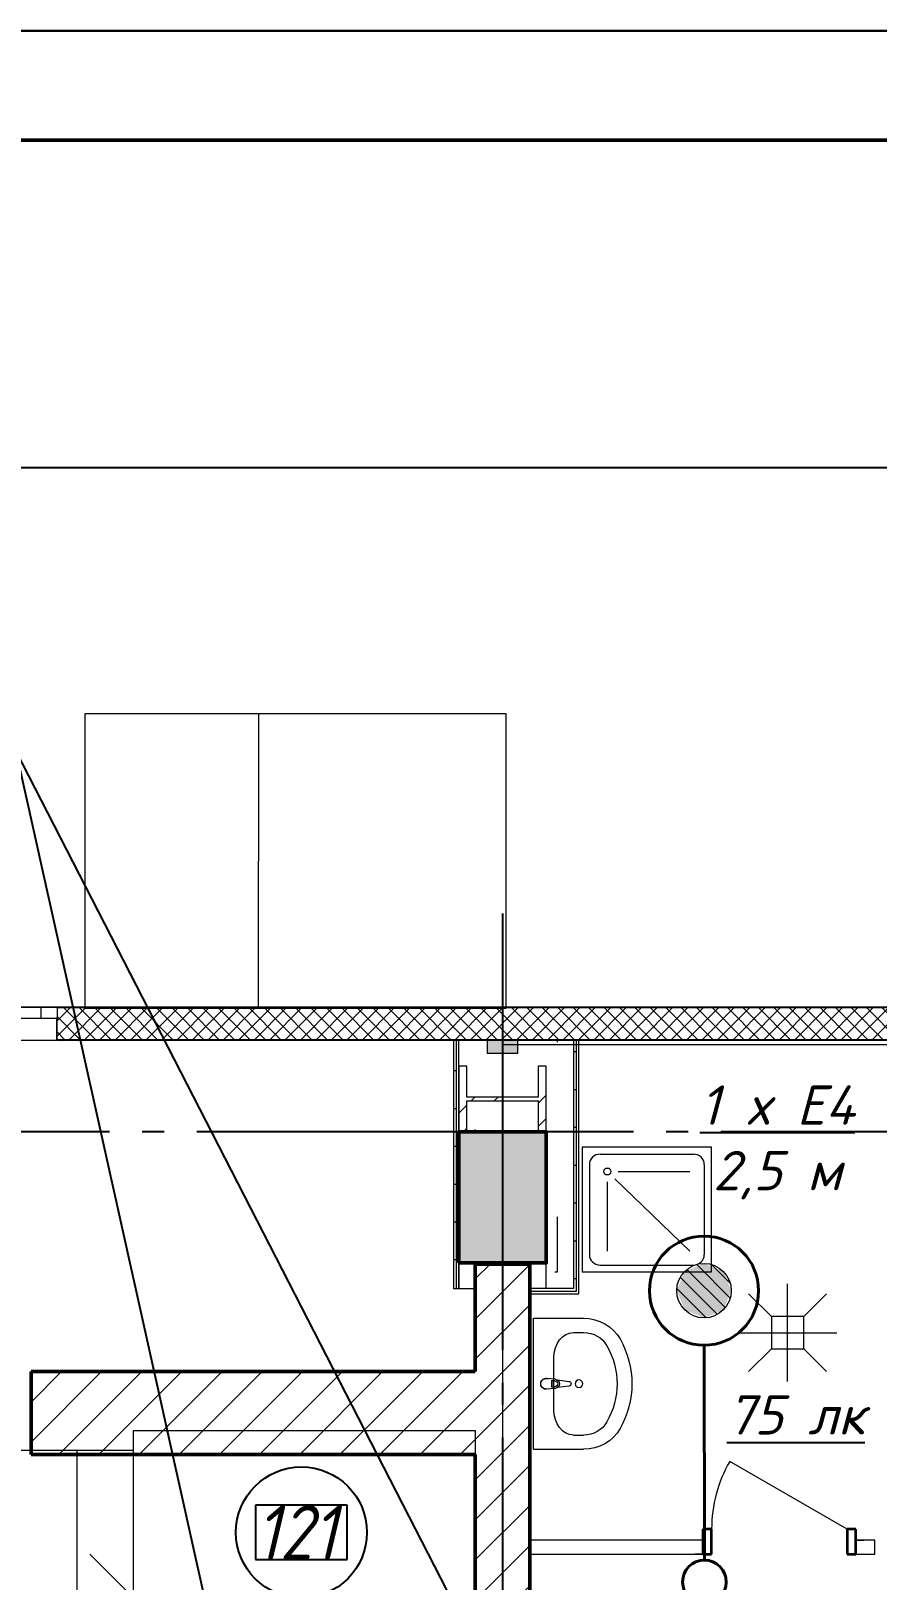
# Model space of a CAD drawing. Header units: millimetres. Extents: x 0 to 1286, y 0 to 420.
# Drawn here: x 136.6 to 175.3, y 349.1 to 420 of the extents above; entities that cross this region are included whole.
import ezdxf

# ---------------------------------------------------------------- set-up
doc = ezdxf.new("R2010")
doc.units = ezdxf.units.MM
doc.linetypes.add('ГОСТ 2.303 5', pattern=[24, 20, -1.5, 1, -1.5])
doc.linetypes.add('СПКБ-0000-000-АР#002$0$Achse', pattern=[2300, 0, -800, 1500, 0])
for name, color, linetype in [('Viewport1ForCustomObjects_0', 7, 'Continuous'), ('Viewport2ForCustomObjects_0', 7, 'Continuous'), ('Номер помещения', 7, 'Continuous'), ('Рамка', 7, 'Continuous'), ('СПКБ-0000-000-АР#002$0$Двери ArchiCAD', 7, 'Continuous'), ('СПКБ-0000-000-АР#002$0$Колонны новые', 7, 'Continuous'), ('СПКБ-0000-000-АР#002$0$Колонны существующие', 7, 'Continuous'), ('СПКБ-0000-000-АР#002$0$Лестница', 7, 'Continuous'), ('СПКБ-0000-000-АР#002$0$Оболочка - Крыша', 7, 'Continuous'), ('СПКБ-0000-000-АР#002$0$Окна ArchiCAD', 7, 'Continuous'), ('СПКБ-0000-000-АР#002$0$Перекрытие новые', 7, 'Continuous'), ('СПКБ-0000-000-АР#002$0$Стены', 7, 'Continuous'), ('СПКБ-0000-000-АР#002$0$Фахверк', 7, 'Continuous'), ('Строительные оси', 7, 'Continuous'), ('ЭО_АВАРИЙНОЕ ОСВЕЩЕНИЕ', 7, 'Continuous'), ('ЭО_РАБОЧЕЕ ОСВЕЩЕНИЕ', 7, 'Continuous')]:
    doc.layers.add(name, color=color, linetype=linetype)
for name, color, linetype, lineweight, true_color in [('СПКБ-0000-000-АР#002$0$Двери ArchiCAD_Ном._пера__23', 7, 'Continuous', 35, 0xff6600), ('СПКБ-0000-000-АР#002$0$Двери ArchiCAD_Ном._пера__3', 7, 'Continuous', 18, 0xff6600), ('СПКБ-0000-000-АР#002$0$Двери ArchiCAD_Ном._пера__68', 7, 'Continuous', 20, 0xfd4435), ('СПКБ-0000-000-АР#002$0$Колонны новые_Ном._пера__108', 7, 'Continuous', 13, 0xfd8379), ('СПКБ-0000-000-АР#002$0$Колонны существующие_Ном._пера__102', 7, 'Continuous', 13, 0xcccccc), ('СПКБ-0000-000-АР#002$0$Окна ArchiCAD_Ном._пера__68', 7, 'Continuous', 20, 0xfd4435), ('СПКБ-0000-000-АР#002$0$Перекрытие новые_Ном._пера__161', 7, 'Continuous', 13, 0xe11606), ('СПКБ-0000-000-АР#002$0$Стены_Ном._пера__58', 7, 'Continuous', 50, 0xdf0000), ('СПКБ-0000-000-АР#002$0$Стены_Ном._пера__68', 7, 'Continuous', 20, 0xfd4435), ('СПКБ-0000-000-АР#002$0$Фахверк_Ном._пера__102', 7, 'Continuous', 13, 0xcccccc)]:
    doc.layers.add(name, color=color, linetype=linetype, lineweight=lineweight, true_color=true_color)
for name, color, linetype, lineweight in [('СПКБ-0000-000-АР#002$0$Колонны новые_Ном._пера__20', 1, 'Continuous', 20), ('СПКБ-0000-000-АР#002$0$Колонны существующие_Ном._пера__141', 7, 'Continuous', 50), ('СПКБ-0000-000-АР#002$0$Лестница_Ном._пера__20', 1, 'Continuous', 20), ('СПКБ-0000-000-АР#002$0$Оболочка - Крыша_Ном._пера__20', 1, 'Continuous', 20), ('СПКБ-0000-000-АР#002$0$Окна ArchiCAD_Ном._пера__6', 5, 'Continuous', 9), ('СПКБ-0000-000-АР#002$0$Перекрытие новые_Ном._пера__20', 1, 'Continuous', 20), ('СПКБ-0000-000-АР#002$0$Сантехника_Ном._пера__6', 5, 'Continuous', 9), ('СПКБ-0000-000-АР#002$0$Стены_Ном._пера__1', 7, 'Continuous', 13), ('СПКБ-0000-000-АР#002$0$Стены_Ном._пера__20', 1, 'Continuous', 20), ('СПКБ-0000-000-АР#002$0$Фахверк_Ном._пера__1', 7, 'Continuous', 13)]:
    doc.layers.add(name, color=color, linetype=linetype, lineweight=lineweight)
doc.styles.add('1.8', font='isocpeui.ttf', dxfattribs={"height": 1.8})
doc.styles.add('CustomTextStyle53', font='isocpeui.ttf', dxfattribs={"width": 0.88, "height": 2.5})
pattern_1 = [(45, (0, 0), (-91.9239, 91.9239), [])]
pattern_2 = [(0, (0, 0), (0, 173.2051), [0, -100]), (0, (50, 86.6), (0, 173.2051), [0, -100])]
pattern_3 = [(45, (0, 0), (-159.099, 159.099), []), (45, (-53.03, 53.03), (-159.099, 159.099), [])]

# ---------------------------------------------------------------- blocks, each defined once
blk = doc.blocks.new('*E728')
at = {"layer": 'Номер помещения', "color": 7, "linetype": 'Continuous', "true_color": 0xffffff}
for p, q in [((-186.68, 231.764), (-190.88, 231.764)), ((-190.88, 231.764), (-190.88, 229.264)), ((-186.68, 229.264), (-186.68, 231.764)), ((-190.88, 229.264), (-186.68, 229.264)), ((-190.88, 229.264), (-190.88, 229.264))]:
    blk.add_line(p, q, dxfattribs=at)
at = {"layer": 'Номер помещения', "color": 6, "linetype": 'Continuous'}
blk.add_circle((-188.78, 230.514), 3, dxfattribs=at)
at = {"layer": 'Строительные оси', "color": 3, "linetype": 'ГОСТ 2.303 5', "lineweight": 25}
for p, q in [((-179.569, 258.857), (-179.569, -45.143)), ((186.431, 248.857), (-283.756, 248.857))]:
    blk.add_line(p, q, dxfattribs=at)
at = {"layer": 'ЭО_РАБОЧЕЕ ОСВЕЩЕНИЕ', "color": 5, "lineweight": 0}
for p, q in [((-169.138, 241.247), (-170.677, 242.786)), ((-169.139, 241.922), (-170.002, 242.784)), ((-169.73, 240.492), (-171.432, 242.194)), ((-169.366, 240.801), (-171.123, 242.558)), ((-170.247, 240.335), (-171.589, 241.677))]:
    blk.add_line(p, q, dxfattribs=at)
at = {"layer": 'ЭО_РАБОЧЕЕ ОСВЕЩЕНИЕ', "color": 5, "lineweight": 40}
blk.add_line((-170.339, 239.082), (-170.325, 229.24), dxfattribs=at)
for centre, radius in [((-170.342, 241.582), 2.5), ((-170.324, 228.24), 1)]:
    blk.add_circle(centre, radius, dxfattribs=at)
at = {"layer": 'ЭО_РАБОЧЕЕ ОСВЕЩЕНИЕ', "color": 7, "lineweight": 0}
blk.add_circle((-170.342, 241.582), 1.25, dxfattribs=at)
at = {"layer": 'ЭО_РАБОЧЕЕ ОСВЕЩЕНИЕ', "color": 5, "lineweight": 0}
for points in [[(-170.342, 242.832), (-171.226, 242.465), (-169.458, 242.465)], [(-171.226, 242.465), (-171.592, 241.582), (-169.092, 241.582)], [(-171.226, 242.465), (-169.458, 242.465), (-169.092, 241.582)], [(-171.592, 241.582), (-171.226, 240.698), (-169.458, 240.698)], [(-171.592, 241.582), (-169.092, 241.582), (-169.458, 240.698)], [(-171.226, 240.698), (-169.458, 240.698), (-170.342, 240.332)]]:
    blk.add_solid(points, dxfattribs=at)
at = {"layer": 'Номер помещения', "color": 7, "linetype": 'Continuous', "style": 'CustomTextStyle53', "width": 0.88}
blk.add_text('121', height=2.5, dxfattribs=at).set_placement((-190.88, 229.264))
blk = doc.blocks.new('СПКБ-0000-000-АР#002$0$Перекрытие_1', base_point=(-24406.7, -2530.4))
at = {"layer": 'СПКБ-0000-000-АР#002$0$Перекрытие новые_Ном._пера__161', "color": 12, "linetype": 'Continuous', "lineweight": 13, "true_color": 0xe11606, "flags": 128}
blk.add_lwpolyline([(293.1, -2514.3), (-24406.7, -2530.4), (-24406.7, 18886.6), (-23534.6, 18885.7), (-23534.6, 17144.7), (-22883.9, 17144.7), (-21026.9, 17144.7), (-20022.9, 17144.7), (-20022.9, 20246.7), (-17951.9, 20246.7), (-17956.9, 25286.1), (17852.7, 25286.1)], dxfattribs=at)
blk = doc.blocks.new('СПКБ-0000-000-АР#002$0$Перекрытие_3', base_point=(-19646.9, 23518.7))
at = {"layer": 'СПКБ-0000-000-АР#002$0$Перекрытие новые_Ном._пера__20', "color": 1, "linetype": 'Continuous', "lineweight": 20, "flags": 128}
blk.add_lwpolyline([(-19646.9, 23518.7), (-18081.9, 23518.7), (-18081.9, 20246.7), (-19481.3, 20246.7), (-19481.3, 20627.7), (-19881.1, 20626.7), (-19881.1, 21976.7), (-19646.9, 21976.7), (-19646.9, 22076.6)], close=True, dxfattribs=at)
blk = doc.blocks.new('СПКБ-0000-000-АР#002$0$Двустворчатое Окно 19')
at = {"layer": 'СПКБ-0000-000-АР#002$0$Окна ArchiCAD_Ном._пера__6', "color": 5, "linetype": 'Continuous', "lineweight": 9}
for p, q in [((-747, 100), (747, 100)), ((-750, 0), (-675, 0)), ((-675, 0), (-675, -50)), ((-675, 0), (-75, 0)), ((-75, -50), (-75, 0)), ((-75, 0), (0, 0)), ((0, 0), (75, 0)), ((75, 0), (75, -50)), ((75, 0), (675, 0)), ((675, -50), (675, 0)), ((675, 0), (750, 0)), ((-750, -50), (750, -50)), ((-675, -50), (-750, -50)), ((-75, -50), (-675, -50)), ((0, -50), (-75, -50)), ((75, -50), (0, -50)), ((675, -50), (75, -50)), ((750, -50), (675, -50))]:
    blk.add_line(p, q, dxfattribs=at)
at = {"layer": 'СПКБ-0000-000-АР#002$0$Окна ArchiCAD_Ном._пера__68', "color": 20, "linetype": 'Continuous', "lineweight": 20, "true_color": 0xfd4435}
for p, q in [((-750, -47), (-750, 0)), ((750, -47), (750, 0)), ((-750, -50), (-750, -47)), ((750, -50), (750, -47))]:
    blk.add_line(p, q, dxfattribs=at)
blk = doc.blocks.new('СПКБ-0000-000-АР#002$0$Стена_1', base_point=(17892.7, 25306.1))
at = {"layer": 'СПКБ-0000-000-АР#002$0$Стены_Ном._пера__68', "linetype": 'Continuous', "lineweight": 20, "true_color": 0xfd4435}
for points in [[(-19999.9, 25306.1), (-19996.9, 25306.1), (-19996.9, 25309.1), (-19996.9, 25406.1), (-19999.9, 25406.1)], [(-11206.9, 25456.1), (-19996.9, 25456.1), (-19996.9, 25453.1), (-11206.9, 25453.1)], [(-19996.9, 25309.1), (-19996.9, 25306.1), (-11206.9, 25306.1), (-11206.9, 25309.1)]]:
    blk.add_hatch(color=20, dxfattribs=at).paths.add_polyline_path(points)
h = blk.add_hatch(dxfattribs=at)
h.set_pattern_fill('СЕТКА_5X5_ДИАГОНАЛЬНАЯ', color=20, style=0, pattern_type=2)
h.set_pattern_definition([(45, (0, 0), (-35.35534, 35.35534), []), (135, (0, 0), (35.35534, 35.35534), [])])
h.paths.add_polyline_path([(-19996.9, 25406.1), (-19996.9, 25309.1), (-11206.9, 25309.1), (-11206.9, 25406.1), (-11206.9, 25453.1), (-19996.9, 25453.1)])
at = {"layer": 'СПКБ-0000-000-АР#002$0$Стены_Ном._пера__68', "color": 20, "linetype": 'Continuous', "lineweight": 20, "true_color": 0xfd4435}
for p, q in [((-19999.9, 25406.1), (-19999.9, 25306.1)), ((-19996.9, 25406.1), (-19999.9, 25406.1)), ((-19996.9, 25456.1), (-19996.9, 25453.1)), ((-11206.9, 25453.1), (-19996.9, 25453.1)), ((-19996.9, 25453.1), (-19996.9, 25406.1)), ((-19996.9, 25309.1), (-19996.9, 25406.1)), ((-19996.9, 25306.1), (-19999.9, 25306.1)), ((-19996.9, 25309.1), (-11206.9, 25309.1))]:
    blk.add_line(p, q, dxfattribs=at)
at = {"layer": 'СПКБ-0000-000-АР#002$0$Стены_Ном._пера__68', "color": 20, "linetype": 'Continuous', "lineweight": 20, "true_color": 0xfd4435, "flags": 128}
for points in [[(-11206.9, 25456.1), (-19996.9, 25456.1)], [(-19996.9, 25306.1), (-11206.9, 25306.1)]]:
    blk.add_lwpolyline(points, dxfattribs=at)
at = {"layer": 'СПКБ-0000-000-АР#002$0$Окна ArchiCAD', "color": 5, "linetype": 'Continuous', "lineweight": 9, "xscale": -1, "zscale": 1000, "rotation": 180}
blk.add_blockref('СПКБ-0000-000-АР#002$0$Двустворчатое Окно 19', (-20746.9, 25406.1), dxfattribs=at)
blk = doc.blocks.new('СПКБ-0000-000-АР#002$0$Стена_55', base_point=(-17956.9, 20626.7))
at = {"layer": 'СПКБ-0000-000-АР#002$0$Стены_Ном._пера__20', "linetype": 'Continuous', "lineweight": 20}
h = blk.add_hatch(dxfattribs=at)
h.set_pattern_fill('КИРПИЧ_ОБЫКНОВЕННЫЙ', color=1, style=0, pattern_type=2)
h.set_pattern_definition(pattern_1)
h.paths.add_polyline_path([(-17831.9, 20246.7), (-17831.9, 24279.7), (-18081.9, 24279.7), (-18081.9, 20626.7)])
at = {"layer": 'СПКБ-0000-000-АР#002$0$Стены_Ном._пера__58', "color": 12, "linetype": 'Continuous', "lineweight": 50, "true_color": 0xdf0000, "flags": 128}
for points in [[(-17831.9, 24279.7), (-18081.9, 24279.7)], [(-18081.9, 24279.7), (-18081.9, 23787.7)], [(-17831.9, 20246.7), (-17831.9, 24279.7)], [(-18081.9, 23407.7), (-18081.9, 20626.7)]]:
    blk.add_lwpolyline(points, dxfattribs=at)
blk = doc.blocks.new('СПКБ-0000-000-АР#002$0$Однопольная Дверь 19_6')
at = {"layer": 'СПКБ-0000-000-АР#002$0$Двери ArchiCAD_Ном._пера__23', "color": 30, "linetype": 'Continuous', "lineweight": 35, "true_color": 0xff6600}
for p, q in [((-310, 0), (-350, 0)), ((-350, 0), (-350, -115)), ((-310, -115), (-310, 0)), ((350, 0), (310, 0)), ((310, 0), (310, -115)), ((350, -115), (350, 0)), ((-350, -115), (-310, -115)), ((310, -115), (350, -115))]:
    blk.add_line(p, q, dxfattribs=at)
at = {"layer": 'СПКБ-0000-000-АР#002$0$Двери ArchiCAD_Ном._пера__3', "color": 30, "linetype": 'Continuous', "lineweight": 18, "true_color": 0xff6600}
blk.add_line((310, 0), (-226.9, 310), dxfattribs=at)
blk.add_arc((310, 0), 620, 150, 180, dxfattribs=at)
at = {"layer": 'СПКБ-0000-000-АР#002$0$Двери ArchiCAD_Ном._пера__68', "color": 20, "linetype": 'Continuous', "lineweight": 20, "true_color": 0xfd4435}
for p, q in [((-350, -50), (-387, -50)), ((-350, -115), (-350, -50)), ((350, -115), (350, -50)), ((350, -50), (387, -50)), ((-350, -115), (-387, -115)), ((350, -115), (387, -115))]:
    blk.add_line(p, q, dxfattribs=at)
blk = doc.blocks.new('СПКБ-0000-000-АР#002$0$Стена_59', base_point=(-17826.9, 23016.4))
at = {"layer": 'СПКБ-0000-000-АР#002$0$Стены_Ном._пера__68', "color": 20, "linetype": 'Continuous', "lineweight": 20, "true_color": 0xfd4435}
for p, q in [((-17039.3, 23016.4), (-17076.3, 23016.4)), ((-17039.3, 22951.4), (-17039.3, 23016.4)), ((-16339.3, 23016.4), (-16302.3, 23016.4)), ((-16339.3, 22951.4), (-16339.3, 23016.4)), ((-17039.3, 22951.4), (-17076.3, 22951.4)), ((-16339.3, 22951.4), (-16302.3, 22951.4))]:
    blk.add_line(p, q, dxfattribs=at)
at = {"layer": 'СПКБ-0000-000-АР#002$0$Стены_Ном._пера__68', "color": 20, "linetype": 'Continuous', "lineweight": 20, "true_color": 0xfd4435, "flags": 128}
for points in [[(-17039.3, 23016.4), (-17826.9, 23016.4)], [(-17826.9, 23016.4), (-17826.9, 22951.4)], [(-16252.1, 23016.4), (-16339.3, 23016.4)], [(-16252.1, 22951.4), (-16252.1, 23016.4)], [(-17826.9, 22951.4), (-17039.3, 22951.4)], [(-16339.3, 22951.4), (-16252.1, 22951.4)]]:
    blk.add_lwpolyline(points, dxfattribs=at)
at = {"layer": 'СПКБ-0000-000-АР#002$0$Двери ArchiCAD', "color": 21, "linetype": 'Continuous', "lineweight": 18, "true_color": 0xff9955, "zscale": 1000}
blk.add_blockref('СПКБ-0000-000-АР#002$0$Однопольная Дверь 19_6', (-16689.3, 23066.4), dxfattribs=at)
blk = doc.blocks.new('СПКБ-0000-000-АР#002$0$Стена_99', base_point=(-18081.9, 24167.1))
at = {"layer": 'СПКБ-0000-000-АР#002$0$Стены_Ном._пера__20', "linetype": 'Continuous', "lineweight": 20}
h = blk.add_hatch(dxfattribs=at)
h.set_pattern_fill('ШТУКАТУРКА', color=1, style=0, pattern_type=2)
h.set_pattern_definition(pattern_2)
h.paths.add_polyline_path([(-18181.9, 25306.1), (-18181.9, 24885.7), (-18169.9, 24885.7), (-18169.9, 25306.1)])
h = blk.add_hatch(dxfattribs=at)
h.set_pattern_fill('ШТУКАТУРКА', color=1, style=0, pattern_type=2)
h.set_pattern_definition(pattern_2)
h.paths.add_polyline_path([(-18156.9, 24885.7), (-18156.9, 25306.1), (-18169.9, 25306.1), (-18169.9, 24885.7)])
h = blk.add_hatch(dxfattribs=at)
h.set_pattern_fill('ШТУКАТУРКА', color=1, style=0, pattern_type=2)
h.set_pattern_definition(pattern_2)
h.paths.add_polyline_path([(-18181.9, 24885.7), (-18181.9, 24285.7), (-18169.9, 24285.7), (-18169.9, 24885.7)])
h = blk.add_hatch(dxfattribs=at)
h.set_pattern_fill('ШТУКАТУРКА', color=1, style=0, pattern_type=2)
h.set_pattern_definition(pattern_2)
h.paths.add_polyline_path([(-18169.9, 24885.7), (-18169.9, 24285.7), (-18156.9, 24285.7), (-18156.9, 24885.7)])
h = blk.add_hatch(dxfattribs=at)
h.set_pattern_fill('ШТУКАТУРКА', color=1, style=0, pattern_type=2)
h.set_pattern_definition(pattern_2)
h.paths.add_polyline_path([(-18181.9, 24285.7), (-18181.9, 24167.1), (-18169.9, 24167.1), (-18169.9, 24285.7)])
h = blk.add_hatch(dxfattribs=at)
h.set_pattern_fill('ШТУКАТУРКА', color=1, style=0, pattern_type=2)
h.set_pattern_definition(pattern_2)
h.paths.add_polyline_path([(-18156.9, 24167.1), (-18156.9, 24285.7), (-18169.9, 24285.7), (-18169.9, 24167.1)])
at = {"layer": 'СПКБ-0000-000-АР#002$0$Стены_Ном._пера__1', "color": 7, "linetype": 'Continuous', "lineweight": 13, "flags": 128}
for points in [[(-18081.9, 25306.1), (-18156.9, 25306.1)], [(-18081.9, 24167.1), (-18156.9, 24167.1)]]:
    blk.add_lwpolyline(points, dxfattribs=at)
at = {"layer": 'СПКБ-0000-000-АР#002$0$Стены_Ном._пера__1', "color": 7, "linetype": 'СПКБ-0000-000-АР#002$0$Achse', "lineweight": 13, "flags": 128}
for points in [[(-18081.9, 24885.7), (-18081.9, 25306.1)], [(-18081.9, 24167.1), (-18081.9, 24285.7)]]:
    blk.add_lwpolyline(points, dxfattribs=at)
at = {"layer": 'СПКБ-0000-000-АР#002$0$Стены_Ном._пера__20', "color": 1, "linetype": 'Continuous', "lineweight": 20, "flags": 128}
for points in [[(-18169.9, 25306.1), (-18181.9, 25306.1)], [(-18181.9, 25306.1), (-18181.9, 24167.1)], [(-18156.9, 25306.1), (-18169.9, 25306.1)], [(-18169.9, 24167.1), (-18181.9, 24167.1)], [(-18156.9, 24167.1), (-18169.9, 24167.1)]]:
    blk.add_lwpolyline(points, dxfattribs=at)
at = {"layer": 'СПКБ-0000-000-АР#002$0$Стены_Ном._пера__68', "color": 20, "linetype": 'Continuous', "lineweight": 20, "true_color": 0xfd4435}
for p, q in [((-18169.9, 25306.1), (-18169.9, 24885.7)), ((-18156.9, 24885.7), (-18156.9, 25306.1)), ((-18169.9, 24885.7), (-18169.9, 24285.7)), ((-18169.9, 24285.7), (-18169.9, 24167.1)), ((-18156.9, 24167.1), (-18156.9, 24285.7))]:
    blk.add_line(p, q, dxfattribs=at)
blk = doc.blocks.new('СПКБ-0000-000-АР#002$0$Стена_106', base_point=(-17706.9, 24243.5))
at = {"layer": 'СПКБ-0000-000-АР#002$0$Стены_Ном._пера__20', "linetype": 'Continuous', "lineweight": 20}
h = blk.add_hatch(dxfattribs=at)
h.set_pattern_fill('ШТУКАТУРКА', color=1, style=0, pattern_type=2)
h.set_pattern_definition(pattern_2)
h.paths.add_polyline_path([(-17631.9, 25306.1), (-17631.9, 24168.5), (-17618.9, 24155.5), (-17618.9, 25306.1)])
h = blk.add_hatch(dxfattribs=at)
h.set_pattern_fill('ШТУКАТУРКА', color=1, style=0, pattern_type=2)
h.set_pattern_definition(pattern_2)
h.paths.add_polyline_path([(-17606.9, 24143.5), (-17606.9, 25306.1), (-17618.9, 25306.1), (-17618.9, 24155.5)])
at = {"layer": 'СПКБ-0000-000-АР#002$0$Стены_Ном._пера__1', "color": 7, "linetype": 'Continuous', "lineweight": 13, "flags": 128}
blk.add_lwpolyline([(-17706.9, 25306.1), (-17631.9, 25306.1)], dxfattribs=at)
at = {"layer": 'СПКБ-0000-000-АР#002$0$Стены_Ном._пера__1', "color": 7, "linetype": 'СПКБ-0000-000-АР#002$0$Achse', "lineweight": 13, "flags": 128}
blk.add_lwpolyline([(-17706.9, 25306.1), (-17706.9, 24243.5)], dxfattribs=at)
at = {"layer": 'СПКБ-0000-000-АР#002$0$Стены_Ном._пера__20', "color": 1, "linetype": 'Continuous', "lineweight": 20, "flags": 128}
for points in [[(-17631.9, 25306.1), (-17618.9, 25306.1)], [(-17618.9, 25306.1), (-17606.9, 25306.1)], [(-17606.9, 24143.5), (-17606.9, 25306.1)]]:
    blk.add_lwpolyline(points, dxfattribs=at)
at = {"layer": 'СПКБ-0000-000-АР#002$0$Стены_Ном._пера__68', "color": 20, "linetype": 'Continuous', "lineweight": 20, "true_color": 0xfd4435}
for p, q in [((-17631.9, 25306.1), (-17631.9, 24168.5)), ((-17618.9, 24155.5), (-17618.9, 25306.1))]:
    blk.add_line(p, q, dxfattribs=at)
blk = doc.blocks.new('СПКБ-0000-000-АР#002$0$Стена_107', base_point=(-17831.9, 24243.5))
at = {"layer": 'СПКБ-0000-000-АР#002$0$Стены_Ном._пера__20', "linetype": 'Continuous', "lineweight": 20}
h = blk.add_hatch(dxfattribs=at)
h.set_pattern_fill('ШТУКАТУРКА', color=1, style=0, pattern_type=2)
h.set_pattern_definition(pattern_2)
h.paths.add_polyline_path([(-17631.9, 24168.5), (-17831.9, 24168.5), (-17831.9, 24155.5), (-17618.9, 24155.5)])
h = blk.add_hatch(dxfattribs=at)
h.set_pattern_fill('ШТУКАТУРКА', color=1, style=0, pattern_type=2)
h.set_pattern_definition(pattern_2)
h.paths.add_polyline_path([(-17831.9, 24143.5), (-17606.9, 24143.5), (-17618.9, 24155.5), (-17831.9, 24155.5)])
at = {"layer": 'СПКБ-0000-000-АР#002$0$Стены_Ном._пера__1', "color": 7, "linetype": 'СПКБ-0000-000-АР#002$0$Achse', "lineweight": 13, "flags": 128}
blk.add_lwpolyline([(-17706.9, 24243.5), (-17831.9, 24243.5)], dxfattribs=at)
at = {"layer": 'СПКБ-0000-000-АР#002$0$Стены_Ном._пера__1', "color": 7, "linetype": 'Continuous', "lineweight": 13, "flags": 128}
blk.add_lwpolyline([(-17831.9, 24243.5), (-17831.9, 24168.5)], dxfattribs=at)
at = {"layer": 'СПКБ-0000-000-АР#002$0$Стены_Ном._пера__20', "color": 1, "linetype": 'Continuous', "lineweight": 20, "flags": 128}
for points in [[(-17831.9, 24168.5), (-17831.9, 24155.5)], [(-17831.9, 24155.5), (-17831.9, 24143.5)], [(-17831.9, 24143.5), (-17606.9, 24143.5)]]:
    blk.add_lwpolyline(points, dxfattribs=at)
at = {"layer": 'СПКБ-0000-000-АР#002$0$Стены_Ном._пера__68', "color": 20, "linetype": 'Continuous', "lineweight": 20, "true_color": 0xfd4435}
for p, q in [((-17631.9, 24168.5), (-17831.9, 24168.5)), ((-17831.9, 24155.5), (-17618.9, 24155.5))]:
    blk.add_line(p, q, dxfattribs=at)
blk = doc.blocks.new('СПКБ-0000-000-АР#002$0$Колонна_13', base_point=(-17956.9, 24585.7))
at = {"layer": 'СПКБ-0000-000-АР#002$0$Колонны существующие_Ном._пера__102', "linetype": 'Continuous', "lineweight": 13, "true_color": 0xcccccc}
blk.add_hatch(color=254, dxfattribs=at).paths.add_polyline_path([(-18156.9, 24285.7), (-17756.9, 24285.7), (-17756.9, 24885.7), (-18156.9, 24885.7)])
at = {"layer": 'СПКБ-0000-000-АР#002$0$Колонны существующие_Ном._пера__141', "color": 7, "linetype": 'Continuous', "lineweight": 50, "flags": 128}
blk.add_lwpolyline([(-18156.9, 24285.7), (-17756.9, 24285.7), (-17756.9, 24885.7), (-18156.9, 24885.7)], close=True, dxfattribs=at)
blk = doc.blocks.new('СПКБ-0000-000-АР#002$0$Колонна_87', base_point=(-17956.9, 25035.7))
at = {"layer": 'СПКБ-0000-000-АР#002$0$Колонны новые_Ном._пера__108', "linetype": 'Continuous', "lineweight": 13, "true_color": 0xfd8379}
h = blk.add_hatch(dxfattribs=at)
h.set_pattern_fill('СТАЛЬ', color=11, style=0, pattern_type=2)
h.set_pattern_definition(pattern_3)
h.paths.add_polyline_path([(-17756.9, 25185.7), (-17793.5, 25185.7), (-17793.5, 25044.5), (-18120.2, 25044.5), (-18120.2, 25185.7), (-18156.9, 25185.7), (-18156.9, 24885.7), (-18120.2, 24885.7), (-18120.2, 25027), (-17793.5, 25027), (-17793.5, 24885.7), (-17756.9, 24885.7)])
at = {"layer": 'СПКБ-0000-000-АР#002$0$Колонны новые_Ном._пера__20', "color": 1, "linetype": 'Continuous', "lineweight": 20}
for p, q in [((-18120.2, 25185.7), (-18156.9, 25185.7)), ((-18156.9, 25185.7), (-18156.9, 24885.7)), ((-18120.2, 25044.5), (-18120.2, 25185.7)), ((-17756.9, 25185.7), (-17793.5, 25185.7)), ((-17793.5, 25185.7), (-17793.5, 25044.5)), ((-17756.9, 24885.7), (-17756.9, 25185.7)), ((-17793.5, 25044.5), (-18120.2, 25044.5)), ((-18120.2, 24885.7), (-18120.2, 25027)), ((-18120.2, 25027), (-17793.5, 25027)), ((-17793.5, 25027), (-17793.5, 24885.7)), ((-18156.9, 24885.7), (-18120.2, 24885.7)), ((-17793.5, 24885.7), (-17756.9, 24885.7))]:
    blk.add_line(p, q, dxfattribs=at)
blk = doc.blocks.new('СПКБ-0000-000-АР#002$0$Колонна_88', base_point=(-18156.9, 24228.2))
at = {"layer": 'СПКБ-0000-000-АР#002$0$Колонны новые_Ном._пера__108', "linetype": 'Continuous', "lineweight": 13, "true_color": 0xfd8379}
h = blk.add_hatch(dxfattribs=at)
h.set_pattern_fill('СТАЛЬ', color=11, style=0, pattern_type=2)
h.set_pattern_definition(pattern_3)
h.paths.add_polyline_path([(-17756.9, 24169.4), (-17756.9, 24282.4), (-17756.9, 24284.4), (-17758.9, 24284.4), (-18154.9, 24284.4), (-18156.9, 24284.4), (-18156.9, 24282.4), (-18156.9, 24169.4), (-18154.9, 24169.4), (-18154.9, 24282.4), (-17758.9, 24282.4), (-17758.9, 24169.4)])
at = {"layer": 'СПКБ-0000-000-АР#002$0$Колонны новые_Ном._пера__20', "color": 1, "linetype": 'Continuous', "lineweight": 20}
for p, q in [((-18154.9, 24284.4), (-18156.9, 24284.4)), ((-18156.9, 24284.4), (-18156.9, 24282.4)), ((-18156.9, 24282.4), (-18156.9, 24169.4)), ((-17758.9, 24284.4), (-18154.9, 24284.4)), ((-18154.9, 24169.4), (-18154.9, 24282.4)), ((-18154.9, 24282.4), (-17758.9, 24282.4)), ((-17756.9, 24284.4), (-17758.9, 24284.4)), ((-17758.9, 24282.4), (-17758.9, 24169.4)), ((-17756.9, 24282.4), (-17756.9, 24284.4)), ((-17756.9, 24169.4), (-17756.9, 24282.4)), ((-18156.9, 24169.4), (-18154.9, 24169.4)), ((-17758.9, 24169.4), (-17756.9, 24169.4))]:
    blk.add_line(p, q, dxfattribs=at)
blk = doc.blocks.new('СПКБ-0000-000-АР#002$0$Крыша_3', base_point=(-19869.4, 26799.5))
at = {"layer": 'СПКБ-0000-000-АР#002$0$Оболочка - Крыша_Ном._пера__20', "linetype": 'Continuous', "lineweight": 20}
h = blk.add_hatch(dxfattribs=at)
h.set_pattern_fill('ПАНЕЛЬ_СЭНДВИЧ_ГОРИЗ', color=1, style=0, pattern_type=2)
h.set_pattern_definition([(269.986, (-18901.6, 26908.5), (-1200, 0.3), [])])
h.paths.add_polyline_path([(-19869.4, 26799.5), (-19869.4, 25451.8), (-17939.8, 25451.8), (-17939.8, 26799.5)])
at = {"layer": 'СПКБ-0000-000-АР#002$0$Оболочка - Крыша_Ном._пера__20', "color": 1, "linetype": 'Continuous', "lineweight": 20, "flags": 128}
blk.add_lwpolyline([(-19869.4, 26799.5), (-19869.4, 25451.8), (-17939.8, 25451.8), (-17939.8, 26799.5)], close=True, dxfattribs=at)
blk = doc.blocks.new('СПКБ-0000-000-АР#002$0$Shower Tray 70')
at = {"layer": 'СПКБ-0000-000-АР#002$0$Сантехника_Ном._пера__6', "color": 5, "linetype": 'Continuous', "lineweight": 9}
for p, q in [((285.6, 591.6), (-285.6, 591.6)), ((-285.6, 591.6), (-285.6, 0)), ((285.6, 0), (285.6, 591.6)), ((-253.9, 82.2), (-253.9, 509.4)), ((-206.3, 558.7), (206.3, 558.7)), ((253.9, 82.2), (253.9, 509.4)), ((-174.5, 164.3), (-174.5, 493)), ((-140.9, 149.9), (190.4, 493)), ((-126.9, 115), (190.4, 115)), ((-285.6, 0), (285.6, 0)), ((-206.3, 32.9), (206.3, 32.9))]:
    blk.add_line(p, q, dxfattribs=at)
for centre, start_param, end_param in [((-206.3, 509.4), 3.141593, 4.712389), ((206.3, 509.4), 1.570796, 3.141593), ((-206.3, 82.2), 4.712389, 6.283185), ((206.3, 82.2), 0, 1.570796)]:
    blk.add_ellipse(centre, major_axis=(0, -49.3), ratio=0.965611, start_param=start_param, end_param=end_param, dxfattribs=at)
blk.add_ellipse((-174.5, 115), major_axis=(0, -16.4), ratio=0.965611, dxfattribs=at)
blk = doc.blocks.new('СПКБ-0000-000-АР#002$0$Лестничный Марш ЖБ 19_2')
at = {"layer": 'СПКБ-0000-000-АР#002$0$Лестница_Ном._пера__20', "color": 1, "linetype": 'Continuous', "lineweight": 20}
for p, q in [((1350, 2860), (0, 2860)), ((0, 2860), (0, 0)), ((675, 2860), (475, 2660)), ((675, 0), (675, 2860)), ((875, 2660), (675, 2860)), ((1350, 0), (1350, 2860)), ((0, 2600), (1350, 2600)), ((0, 2340), (1350, 2340)), ((0, 2080), (1350, 2080)), ((0, 1820), (1350, 1820)), ((0, 1560), (1350, 1560)), ((0, 1300), (1350, 1300)), ((0, 1040), (1350, 1040)), ((0, 780), (1350, 780)), ((0, 520), (1350, 520)), ((0, 260), (1350, 260)), ((0, 0), (1350, 0))]:
    blk.add_line(p, q, dxfattribs=at)
for start, end in [(0, 180), (180, 0)]:
    blk.add_arc((675, 0), 100, start, end, dxfattribs=at)
blk = doc.blocks.new('СПКБ-0000-000-АР#002$0$Basin 02 70')
at = {"layer": 'СПКБ-0000-000-АР#002$0$Сантехника_Ном._пера__6', "color": 5, "linetype": 'Continuous', "lineweight": 9}
for p, q in [((-300, 0), (-300, -229.1)), ((300, 0), (-300, 0)), ((300, 0), (300, -229.1)), ((-23.9, -59), (-23.8, -53.9)), ((-21, -99.3), (-23.9, -59)), ((21, -99.3), (23.9, -59)), ((23.9, -59), (23.8, -54)), ((-118.8, -92.3), (-118.8, -92.3)), ((118.8, -92.3), (-118.8, -92.3)), ((-17.7, -108.8), (-11.1, -161.7)), ((-13.6, -97.1), (-13.6, -82.2)), ((-13.6, -82.2), (13.6, -82.2)), ((-13.6, -82.9), (13.6, -82.9)), ((11.1, -161.7), (17.7, -108.8)), ((13.6, -82.2), (13.6, -97.1)), ((-234.8, -183.3), (-234.8, -229.1)), ((234.8, -183.3), (234.8, -229.1))]:
    blk.add_line(p, q, dxfattribs=at)
blk.add_circle((0, -207.1), 17.5, dxfattribs=at)
for centre, radius, start, end in [((0, -57.3), 25, 339.28556, 200.71444), ((0, -57.3), 24, 7.83741, 171.8967), ((0, -96.7), 21.1, 185.16961, 354.83039), ((0, -97.4), 21.1, 185.16961, 354.83039), ((0, -97.1), 13.6, 180, 0), ((0, -160.3), 11.2, 187.13892, 352.86108)]:
    blk.add_arc(centre, radius, start, end, dxfattribs=at)
for centre, major_axis, ratio, start_param, end_param in [((-118.8, -183.3), (-116, 0), 0.784675, 4.712389, 6.283185), ((118.8, -183.3), (-116, 0), 0.784675, 3.141593, 4.712389), ((-118.9, -229.1), (0, -189.4), 0.956522, 4.712389, 5.78621), ((-118.9, -229.1), (0, -121.2), 0.956522, 4.712389, 5.78621), ((118.9, -229.1), (0, -121.2), 0.956522, 0.496975, 1.570796), ((118.9, -229.1), (0, -189.4), 0.956522, 0.496975, 1.570796), ((0, 0), (0, -381.8), 0.956522, 5.78621, 6.78016), ((0, 0), (0, -450), 0.956522, 5.78621, 6.78016)]:
    blk.add_ellipse(centre, major_axis=major_axis, ratio=ratio, start_param=start_param, end_param=end_param, dxfattribs=at)
blk = doc.blocks.new('СПКБ-0000-000-АР#002$0$Трап')
at = {"layer": 'СПКБ-0000-000-АР#002$0$Сантехника_Ном._пера__6', "color": 5, "linetype": 'Continuous', "lineweight": 9}
for p, q in [((0, -609), (0, 609)), ((-200, 200), (-483, 483)), ((200, 200), (483, 483)), ((200, 200), (-200, 200)), ((-200, 200), (-200, -200)), ((200, -200), (200, 200)), ((609, 0), (-609, 0)), ((-200, -200), (-483, -483)), ((-200, -200), (200, -200)), ((200, -200), (483, -483))]:
    blk.add_line(p, q, dxfattribs=at)
blk = doc.blocks.new('СПКБ-0000-000-АР#002$0$Стена_263', base_point=(-17956.9, 23407.7))
at = {"layer": 'СПКБ-0000-000-АР#002$0$Стены_Ном._пера__20', "linetype": 'Continuous', "lineweight": 20}
h = blk.add_hatch(dxfattribs=at)
h.set_pattern_fill('КИРПИЧ_ОБЫКНОВЕННЫЙ', color=1, style=0, pattern_type=2)
h.set_pattern_definition(pattern_1)
h.paths.add_polyline_path([(-18081.9, 23787.7), (-20116.4, 23787.7), (-20116.4, 23407.7), (-18081.9, 23407.7)])
at = {"layer": 'СПКБ-0000-000-АР#002$0$Стены_Ном._пера__58', "color": 12, "linetype": 'Continuous', "lineweight": 50, "true_color": 0xdf0000, "flags": 128}
for points in [[(-18081.9, 23787.7), (-20116.4, 23787.7)], [(-20116.4, 23787.7), (-20116.4, 23407.7)], [(-20116.4, 23407.7), (-18081.9, 23407.7)]]:
    blk.add_lwpolyline(points, dxfattribs=at)
blk = doc.blocks.new('СПКБ-0000-000-АР#002$0$Колонна_147', base_point=(-17956.9, 25275.7))
at = {"layer": 'СПКБ-0000-000-АР#002$0$Фахверк_Ном._пера__102', "linetype": 'Continuous', "lineweight": 13, "true_color": 0xcccccc}
blk.add_hatch(color=254, dxfattribs=at).paths.add_polyline_path([(-17886.9, 25305.7), (-18026.9, 25305.7), (-18026.9, 25245.7), (-17886.9, 25245.7)])
at = {"layer": 'СПКБ-0000-000-АР#002$0$Фахверк_Ном._пера__1', "color": 7, "linetype": 'Continuous', "lineweight": 13, "flags": 128}
blk.add_lwpolyline([(-17886.9, 25305.7), (-18026.9, 25305.7), (-18026.9, 25245.7), (-17886.9, 25245.7)], close=True, dxfattribs=at)
blk = doc.blocks.new('*E727')
at = {"layer": 'СПКБ-0000-000-АР#002$0$Колонны новые', "color": 1, "lineweight": 20, "xscale": 0.01, "yscale": 0.01, "zscale": 0.01}
for name, p in [('СПКБ-0000-000-АР#002$0$Колонна_87', (96.75, 299.015)), ('СПКБ-0000-000-АР#002$0$Колонна_88', (94.75, 290.94))]:
    blk.add_blockref(name, p, dxfattribs=at)
at = {"layer": 'СПКБ-0000-000-АР#002$0$Колонны существующие', "color": 7, "lineweight": 50, "xscale": 0.01, "yscale": 0.01, "zscale": 0.01}
blk.add_blockref('СПКБ-0000-000-АР#002$0$Колонна_13', (96.75, 294.515), dxfattribs=at)
at = {"layer": 'СПКБ-0000-000-АР#002$0$Лестница', "color": 161, "linetype": 'Continuous', "lineweight": 20, "true_color": 0xaaaaff, "xscale": 0.01, "yscale": 0.01, "zscale": 10, "rotation": 270}
blk.add_blockref('СПКБ-0000-000-АР#002$0$Лестничный Марш ЖБ 19_2', (51.25, 282.923), dxfattribs=at)
at = {"layer": 'СПКБ-0000-000-АР#002$0$Оболочка - Крыша', "color": 1, "linetype": 'Continuous', "lineweight": 20, "xscale": 0.01, "yscale": 0.01, "zscale": 0.01}
blk.add_blockref('СПКБ-0000-000-АР#002$0$Крыша_3', (77.625, 316.652), dxfattribs=at)
at = {"layer": 'СПКБ-0000-000-АР#002$0$Перекрытие новые', "color": 12, "linetype": 'Continuous', "lineweight": 13, "true_color": 0xe11606, "xscale": 0.01, "yscale": 0.01, "zscale": 0.01}
blk.add_blockref('СПКБ-0000-000-АР#002$0$Перекрытие_1', (32.251, 23.353), dxfattribs=at)
at = {"layer": 'СПКБ-0000-000-АР#002$0$Перекрытие новые', "color": 1, "linetype": 'Continuous', "lineweight": 20, "xscale": 0.01, "yscale": 0.01, "zscale": 0.01}
blk.add_blockref('СПКБ-0000-000-АР#002$0$Перекрытие_3', (79.85, 283.844), dxfattribs=at)
at = {"layer": 'СПКБ-0000-000-АР#002$0$Сантехника_Ном._пера__6', "color": 5, "linetype": 'Continuous', "lineweight": 9, "zscale": 10}
for name, p, xscale, yscale, rotation in [('СПКБ-0000-000-АР#002$0$Shower Tray 70', (100.398, 293.954), 0.01, 0.01, 270), ('СПКБ-0000-000-АР#002$0$Трап', (109.804, 288.316), 0.003680875341440198, 0.003695708719681823, 270), ('СПКБ-0000-000-АР#002$0$Basin 02 70', (98.173, 285.976), -0.01, 0.01, 90)]:
    blk.add_blockref(name, p, dxfattribs=dict(at, xscale=xscale, yscale=yscale, rotation=rotation))
at = {"layer": 'СПКБ-0000-000-АР#002$0$Стены', "color": 20, "lineweight": 20, "true_color": 0xfd4435, "xscale": 0.01, "yscale": 0.01, "zscale": 0.01}
for name, p in [('СПКБ-0000-000-АР#002$0$Стена_1', (455.245, 301.719)), ('СПКБ-0000-000-АР#002$0$Стена_59', (98.05, 278.822))]:
    blk.add_blockref(name, p, dxfattribs=at)
at = {"layer": 'СПКБ-0000-000-АР#002$0$Стены', "color": 12, "lineweight": 50, "true_color": 0xdf0000, "xscale": 0.01, "yscale": 0.01, "zscale": 0.01}
for name, p in [('СПКБ-0000-000-АР#002$0$Стена_99', (95.5, 290.328)), ('СПКБ-0000-000-АР#002$0$Стена_106', (99.25, 291.092)), ('СПКБ-0000-000-АР#002$0$Стена_55', (96.75, 254.925)), ('СПКБ-0000-000-АР#002$0$Стена_107', (98, 291.092)), ('СПКБ-0000-000-АР#002$0$Стена_263', (96.75, 282.735))]:
    blk.add_blockref(name, p, dxfattribs=at)
at = {"layer": 'СПКБ-0000-000-АР#002$0$Фахверк', "color": 7, "lineweight": 13, "xscale": 0.01, "yscale": 0.01, "zscale": 0.01}
blk.add_blockref('СПКБ-0000-000-АР#002$0$Колонна_147', (96.75, 301.415), dxfattribs=at)
blk = doc.blocks.new('CustomObjectsInViewport1_0')
at = {"layer": 'ЭО_АВАРИЙНОЕ ОСВЕЩЕНИЕ'}
for p in [(162.044, 336.146), (149.493, 326.054)]:
    blk.add_line(p, (135.908, 387.011), dxfattribs=at)

msp = doc.modelspace()

# ---------------------------------------------------------------- linework, layer by layer
at = {"layer": 'Defpoints', "linetype": 'Continuous'}
msp.add_lwpolyline([(35, 56.586), (637.188, 56.586), (637.188, 400), (35, 400)], close=True, dxfattribs=at)
at = {"layer": 'Рамка', "lineweight": 30}
msp.add_lwpolyline([(891, 0), (0, 0), (0, 420), (891, 420)], close=True, dxfattribs=at)
at = {"layer": 'Рамка', "lineweight": 50}
msp.add_lwpolyline([(886, 5), (886, 415), (20, 415), (20, 5)], close=True, dxfattribs=at)

# ---------------------------------------------------------------- block references
msp.add_blockref('*E727', (61.438, 72.071))
at = {"layer": 'Viewport1ForCustomObjects_0'}
msp.add_blockref('CustomObjectsInViewport1_0', (0, 0), dxfattribs=at)
at = {"layer": 'Viewport2ForCustomObjects_0'}
msp.add_blockref('*E728', (337.756, 120.729), dxfattribs=at)

# ---------------------------------------------------------------- texts
at = {"layer": 'ЭО_РАБОЧЕЕ ОСВЕЩЕНИЕ', "char_height": 1.8, "attachment_point": 5, "style": '1.8'}
for s, insert in [('{\\L1 x Е4\\P}2,5 м', (170.771, 369.102)), ('{\\L75 лк}', (171.62, 356.624))]:
    msp.add_mtext(s, dxfattribs=dict(at, insert=insert))

doc.saveas('drawing.dxf')
